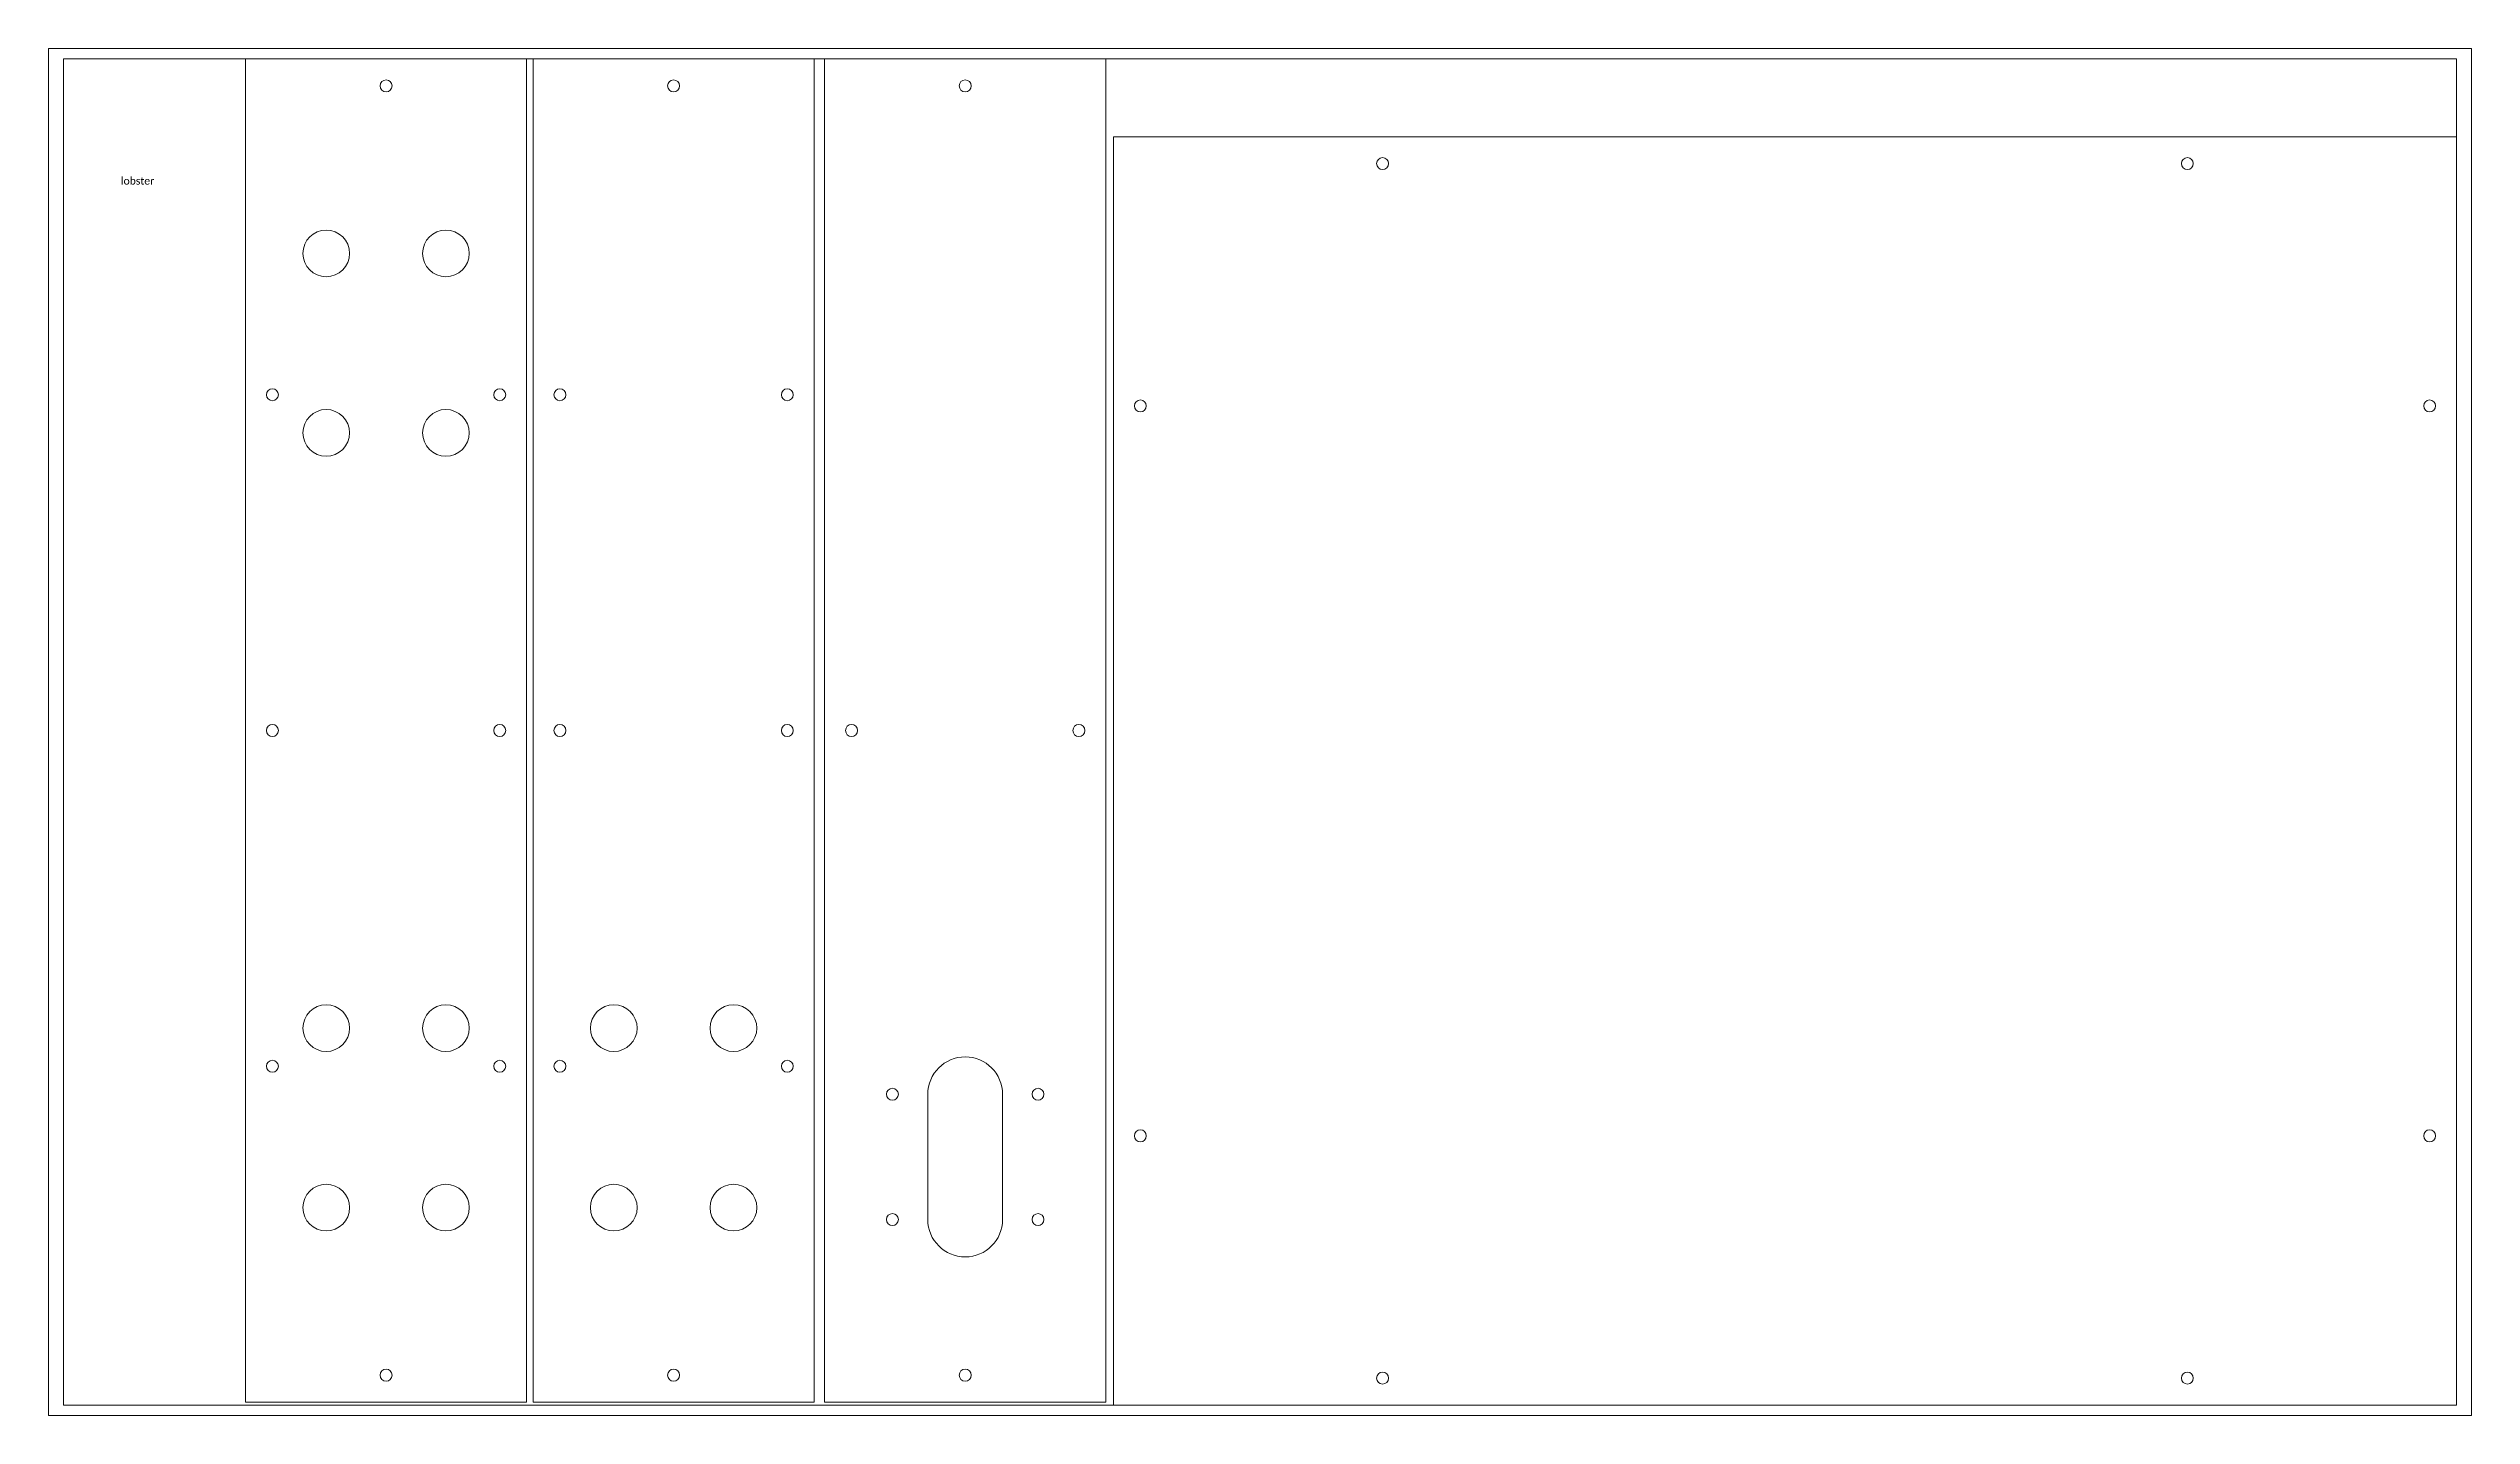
# Model space of a CAD drawing. Header units: millimetres. Extents: x -5 to 805, y -4 to 454.
import ezdxf

# ---------------------------------------------------------------- set-up
doc = ezdxf.new("R2010")
doc.units = ezdxf.units.MM
doc.layers.get('0').update_dxf_attribs({"lineweight": 0, "true_color": 0xf6921e})
doc.layers.add('TAGLIO - CUT', color=5, linetype='Continuous', lineweight=0)
doc.styles.get("Standard").update_dxf_attribs({"font": 'arial.ttf'})

# ---------------------------------------------------------------- blocks, each defined once
blk = doc.blocks.new('Plexiglass front left right side')
at = {"color": 7, "linetype": 'Continuous', "lineweight": 15}
for p, q in [((-449, 424), (-449, 0)), ((0, 424), (-449, 424)), ((0, 0), (0, 424)), ((-449, 0), (0, 0))]:
    blk.add_line(p, q, dxfattribs=at)
for centre in [(-359, 415), (-90, 415), (-440, 334), (-9, 334), (-440, 90), (-9, 90), (-359, 9), (-90, 9)]:
    blk.add_circle(centre, 2, dxfattribs=at)
blk = doc.blocks.new('Plexiglass top rear side')
at = {"color": 7, "linetype": 'Continuous', "lineweight": 15}
for p, q in [((-449, 94), (-449, 0)), ((0, 94), (-449, 94)), ((0, 0), (0, 94)), ((-346.09, 59.5), (-387.98, 59.5)), ((-387.98, 34.5), (-346.09, 34.5)), ((-449, 0), (0, 0))]:
    blk.add_line(p, q, dxfattribs=at)
for centre in [(-224.5, 85), (-387.98, 71.34), (-346.09, 71.34), (-440, 47), (-9, 47), (-387.98, 22.66), (-346.09, 22.66), (-224.5, 9)]:
    blk.add_circle(centre, 2, dxfattribs=at)
for centre, start, end in [((-387.98, 47), 90, 270), ((-346.09, 47), 270, 90)]:
    blk.add_arc(centre, 12.5, start, end, dxfattribs=at)
blk = doc.blocks.new('Plexiglass top rear side v2')
at = {"color": 7, "linetype": 'Continuous', "lineweight": 15}
for p, q in [((-449, 94), (-449, 0)), ((0, 94), (-449, 94)), ((0, 0), (0, 94)), ((-449, 0), (0, 0))]:
    blk.add_line(p, q, dxfattribs=at)
for centre, radius in [((-336.75, 85), 2), ((-224.5, 85), 2), ((-112.25, 85), 2), ((-384, 67), 7.8), ((-324, 67), 7.8), ((-440, 47), 2), ((-9, 47), 2), ((-384, 27), 7.8), ((-324, 27), 7.8), ((-336.75, 9), 2), ((-224.5, 9), 2), ((-112.25, 9), 2)]:
    blk.add_circle(centre, radius, dxfattribs=at)
blk = doc.blocks.new('Plexiglass top rear side v2 double')
at = {"color": 7, "linetype": 'Continuous', "lineweight": 15}
for p, q in [((-449, 94), (-449, 0)), ((0, 94), (-449, 94)), ((0, 0), (0, 94)), ((-449, 0), (0, 0))]:
    blk.add_line(p, q, dxfattribs=at)
for centre, radius in [((-336.75, 85), 2), ((-224.5, 85), 2), ((-112.25, 85), 2), ((-384, 67), 7.8), ((-324, 67), 7.8), ((-125, 67), 7.8), ((-65, 67), 7.8), ((-440, 47), 2), ((-9, 47), 2), ((-384, 27), 7.8), ((-324, 27), 7.8), ((-125, 27), 7.8), ((-65, 27), 7.8), ((-336.75, 9), 2), ((-224.5, 9), 2), ((-112.25, 9), 2)]:
    blk.add_circle(centre, radius, dxfattribs=at)

msp = doc.modelspace()

# ---------------------------------------------------------------- linework, layer by layer
at = {"lineweight": 0}
for points in [[(-5, -3.5), (805, -3.5), (805, 453.5), (-5, 453.5)], [(0, 0), (800, 0), (800, 450), (0, 450)]]:
    msp.add_lwpolyline(points, close=True, dxfattribs=at)

# ---------------------------------------------------------------- block references
at = {"layer": 'TAGLIO - CUT', "lineweight": 0, "rotation": 90}
for name, p in [('Plexiglass top rear side v2 double', (154.85, 450)), ('Plexiglass top rear side v2', (250.99, 450)), ('Plexiglass top rear side', (348.45, 450))]:
    msp.add_blockref(name, p, dxfattribs=at)
at = {"layer": 'TAGLIO - CUT', "lineweight": 0}
msp.add_blockref('Plexiglass front left right side', (800, 0), dxfattribs=at)

# ---------------------------------------------------------------- texts
at = {"layer": 'TAGLIO - CUT', "lineweight": 0, "insert": (19.21, 410.5), "char_height": 2.5, "attachment_point": 1}
msp.add_mtext_dynamic_manual_height_columns('{\\fCalibri|b0|i0|c0|p34;lobster^I}', width=193.6957, gutter_width=12.5, heights=[0], dxfattribs=at)

doc.saveas('drawing.dxf')
